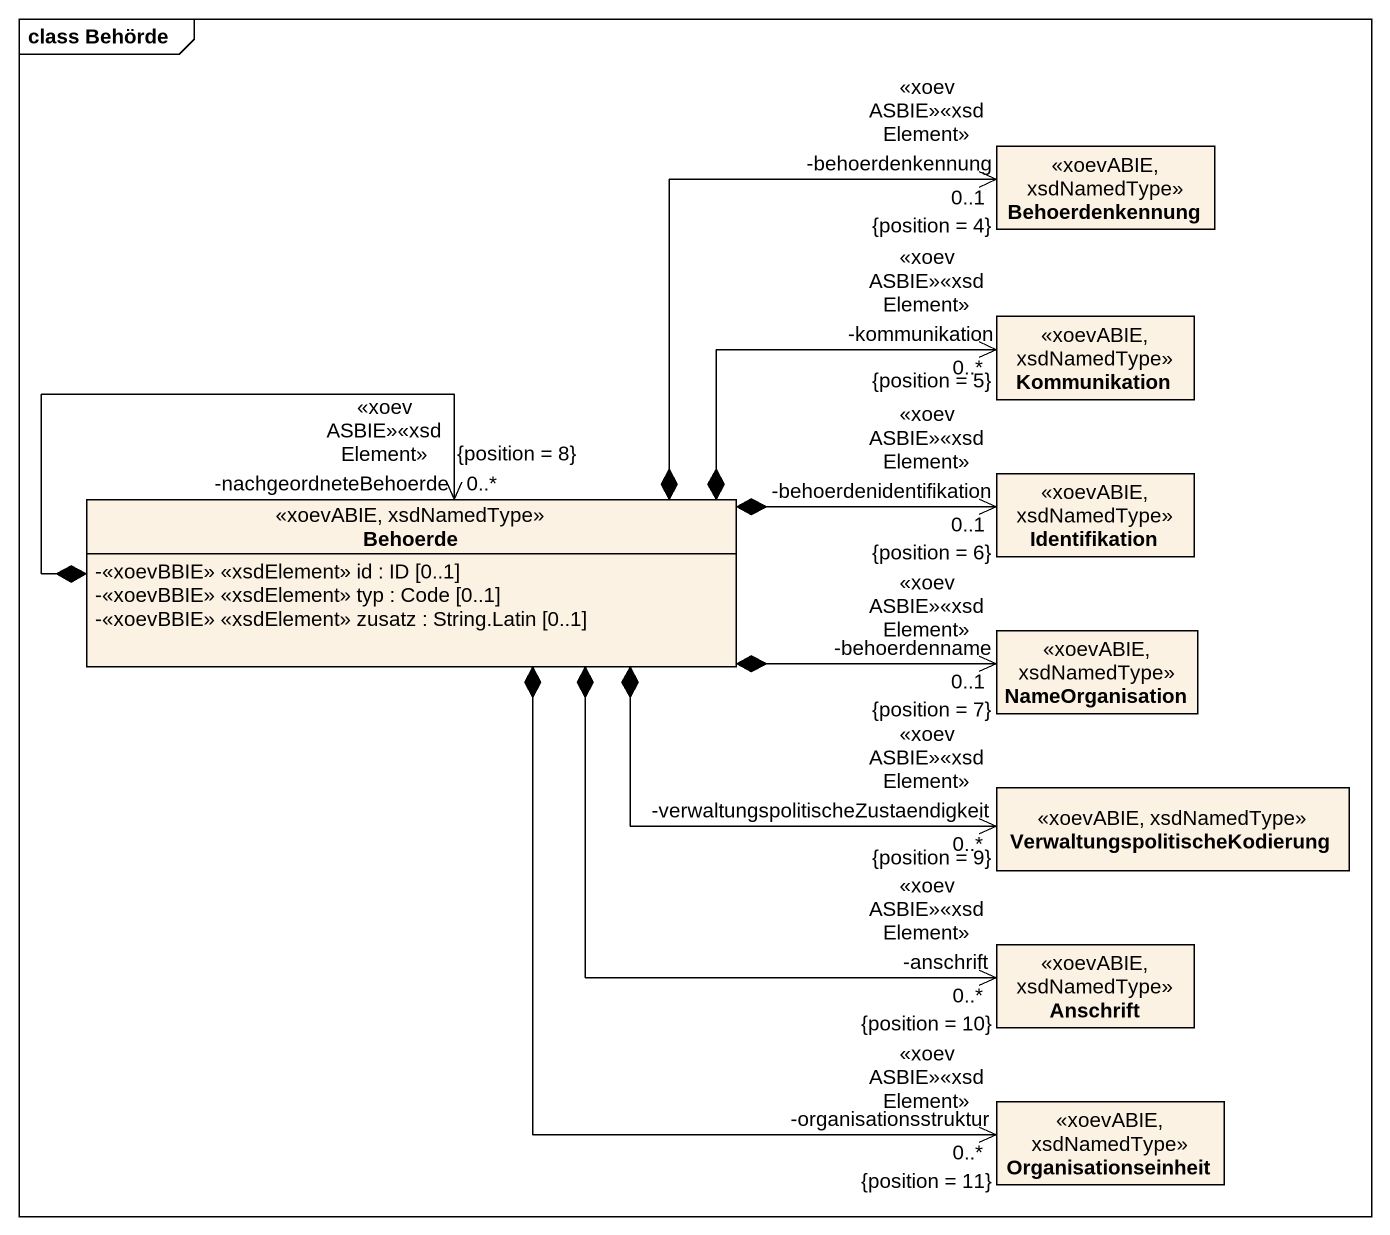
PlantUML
@startuml
mainframe class Behörde
hide circle
hide empty members
skinparam classAttributeIconSize 0
class Behoerdenkennung <<xoevABIE, xsdNamedType>>
class Kommunikation <<xoevABIE, xsdNamedType>>
class Behoerde <<xoevABIE, xsdNamedType>> {
  -<<xoevBBIE>> <<xsdElement>> id : ID [0..1]
  -<<xoevBBIE>> <<xsdElement>> typ : Code [0..1]
  -<<xoevBBIE>> <<xsdElement>> zusatz : String.Latin [0..1]
}
class Identifikation <<xoevABIE, xsdNamedType>>
class NameOrganisation <<xoevABIE, xsdNamedType>>
class "VerwaltungspolitischeKodierung" as VerwaltungspolitischeKodieru <<xoevABIE, xsdNamedType>>
class Anschrift <<xoevABIE, xsdNamedType>>
class Organisationseinheit <<xoevABIE, xsdNamedType>>
Behoerde *-right-> "-behoerdenkennung\n<<xoevASBIE>><<xsdElement>>\n0..1\n{position = 4}" Behoerdenkennung
Behoerde *-right-> "-kommunikation\n<<xoevASBIE>><<xsdElement>>\n0..*\n{position = 5}" Kommunikation
Behoerde *--> "-nachgeordneteBehoerde\n<<xoevASBIE>><<xsdElement>>\n0..*\n{position = 8}" Behoerde
Behoerde *-right-> "-behoerdenidentifikation\n<<xoevASBIE>><<xsdElement>>\n0..1\n{position = 6}" Identifikation
Behoerde *-right-> "-behoerdenname\n<<xoevASBIE>><<xsdElement>>\n0..1\n{position = 7}" NameOrganisation
Behoerde *-right-> "-verwaltungspolitischeZustaendigkeit\n<<xoevASBIE>><<xsdElement>>\n0..*\n{position = 9}" VerwaltungspolitischeKodieru
Behoerde *-right-> "-anschrift\n<<xoevASBIE>><<xsdElement>>\n0..*\n{position = 10}" Anschrift
Behoerde *--> "-organisationsstruktur\n<<xoevASBIE>><<xsdElement>>\n0..*\n{position = 11}" Organisationseinheit
@enduml
